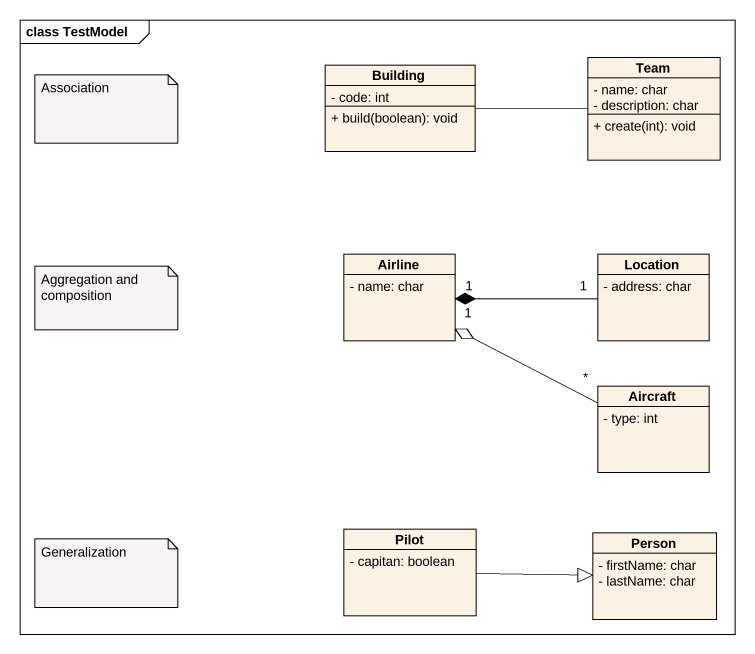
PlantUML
@startuml
mainframe class TestModel
hide circle
hide empty members
skinparam classAttributeIconSize 0
class Building {
  - code: int
  + build(boolean): void
}
class Team {
  - name: char
  - description: char
  + create(int): void
}
class Airline {
  - name: char
}
class Location {
  - address: char
}
class Aircraft {
  - type: int
}
class Pilot {
  - capitan: boolean
}
class "Person" as Person_ {
  - firstName: char
  - lastName: char
}
Building -right- Team
Location "1" -left-* "1" Airline
Aircraft "*" -left-o "1" Airline
Pilot -right-|> Person_
note as N1
  Association
end note
note as N2
  Aggregation and composition
end note
note as N3
  Generalization
end note
@enduml
